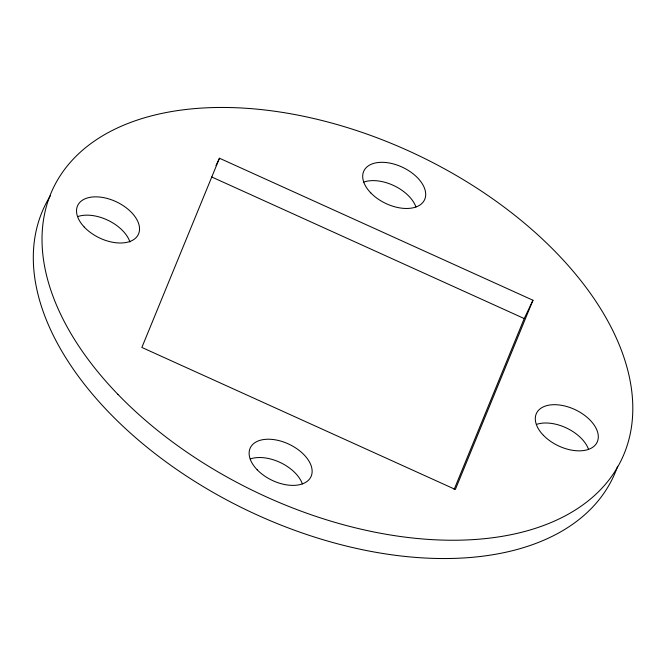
<?xml version="1.0" encoding="UTF-8"?>
<svg xmlns="http://www.w3.org/2000/svg" width="666" height="666" viewBox="0 0 666 666"><rect width="100%" height="100%" fill="white"/><g stroke="black" fill="none" stroke-linecap="round" stroke-linejoin="round"><path stroke-width="1" d="M219.472 158.225L141.866 347.444L455.361 489.468L532.966 300.249L219.472 158.225L215.975 165.551M454.12 489.518L524.234 318.556L532.966 300.249M211.688 176.956L524.234 318.556M617.607 466.275A314.901 186.863 25.5 0 1 248.301 510.839A314.901 186.863 25.5 0 1 50.358 195.804M363.836 182.059A33.591 19.93 25.5 0 1 415.942 207.009M250.266 458.966A33.591 19.93 25.5 0 1 302.372 483.916M536.438 424.433A33.591 19.93 25.5 0 1 588.544 449.383M77.847 216.533A33.591 19.93 25.5 0 1 129.945 242.058M117.915 394.364A314.901 186.863 25.5 0 0 618.356 465.767A314.901 186.863 25.5 0 0 275.974 111.422A314.901 186.863 25.5 0 0 117.915 394.364M370.787 192.915A33.591 19.93 25.5 0 0 424.167 200.533A33.591 19.93 25.5 0 0 387.645 162.737A33.591 19.93 25.5 0 0 370.787 192.915M257.218 469.821A33.591 19.93 25.5 0 0 310.597 477.439A33.591 19.93 25.5 0 0 274.076 439.643A33.591 19.93 25.5 0 0 257.218 469.821M543.389 435.289A33.591 19.93 25.5 0 0 596.769 442.907A33.591 19.93 25.5 0 0 560.248 405.111A33.591 19.93 25.5 0 0 543.389 435.289M84.232 227.039A33.591 19.93 25.5 0 0 137.812 235.389A33.591 19.93 25.5 0 0 102.048 197.352A33.591 19.93 25.5 0 0 84.232 227.039"/></g></svg>
